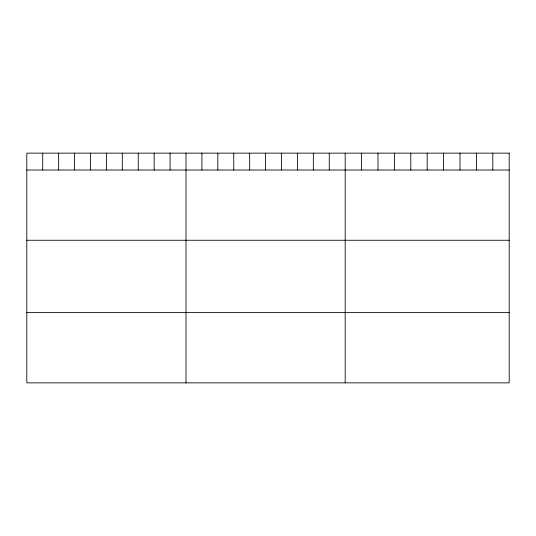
<?xml version="1.0" encoding="UTF-8"?>
<svg xmlns="http://www.w3.org/2000/svg" width="536" height="536" viewBox="0 0 536 536"><rect width="100%" height="100%" fill="white"/><g stroke="black" fill="none" stroke-linecap="round" stroke-linejoin="round"><path stroke-width="0.8" d="M26.8 170.019L509.2 170.019M26.8 240.255L509.2 240.255M26.8 312.622L509.2 312.622M492.798 153.135L492.798 170.019M476.397 153.135L476.397 170.019M459.995 153.135L459.995 170.019M443.594 153.135L443.594 170.019M427.192 153.135L427.192 170.019M410.79 153.135L410.79 170.019M394.389 153.135L394.389 170.019M377.987 153.135L377.987 170.019M361.586 153.135L361.586 170.019M345.184 153.135L345.184 382.865M329.265 153.135L329.265 170.019M313.346 153.135L313.346 170.019M297.426 153.135L297.426 170.019M281.507 153.135L281.507 170.019M265.588 153.135L265.588 170.019M249.669 153.135L249.669 170.019M233.75 153.135L233.75 170.019M217.83 153.135L217.83 170.019M201.911 153.135L201.911 170.019M185.992 153.135L185.992 382.865M170.073 153.135L170.073 170.019M154.154 153.135L154.154 170.019M138.234 153.135L138.234 170.019M122.315 153.135L122.315 170.019M106.396 153.135L106.396 170.019M90.477 153.135L90.477 170.019M74.558 153.135L74.558 170.019M58.638 153.135L58.638 170.019M42.719 153.135L42.719 170.019M509.2 153.135L26.8 153.135L26.8 382.865L509.2 382.865L509.2 153.135"/></g></svg>
